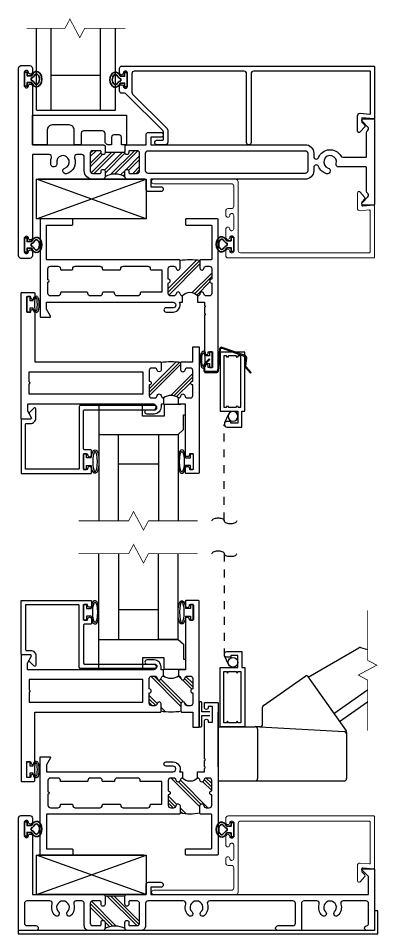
# Model space of a CAD drawing. Extents: x -138 to 168, y -127 to 80.
# Drawn here: x -15.88 to -11.33, y 9.76 to 21.35 of the extents above; entities that cross this region are included whole.
import ezdxf

# ---------------------------------------------------------------- set-up
doc = ezdxf.new("R2010")
doc.units = 0
doc.header["$MEASUREMENT"] = 0
doc.linetypes.add('HIDDEN', pattern=[0.375, 0.25, -0.125])
doc.layers.get('0').update_dxf_attribs({"linetype": 'CONTINUOUS'})
doc.layers.add('ALUM-RED', color=1, linetype='CONTINUOUS', lineweight=9)
doc.layers.add('PROFILE NUMBER', color=150, linetype='CONTINUOUS', lineweight=35)
for name, color, linetype in [('DIM', 7, 'CONTINUOUS'), ('FRAME', 1, 'CONTINUOUS'), ('GEOMETRY', 1, 'CONTINUOUS'), ('GLASS', 7, 'CONTINUOUS'), ('GLAZING', 7, 'CONTINUOUS'), ('MISC', 7, 'CONTINUOUS'), ('SCREEN', 5, 'CONTINUOUS'), ('SCREEN_CLIP', 7, 'CONTINUOUS'), ('SETTING_BLOCK', 4, 'CONTINUOUS'), ('TEXT', 7, 'CONTINUOUS'), ('VENT', 5, 'CONTINUOUS')]:
    doc.layers.add(name, color=color, linetype=linetype)

# ---------------------------------------------------------------- blocks, each defined once
blk = doc.blocks.new('3801 1 INCH GLASS STOP')
blk.add_lwpolyline([(2.741, 0.327, -0.414214), (2.769, 0.299, -0.414214), (2.741, 0.271), (2.669, 0.271, 0.414214), (2.659, 0.261), (2.659, 0.167, 0.198912), (2.668, 0.145), (3.128, -0.315, 0.198912), (3.15, -0.324), (3.183, -0.324, -0.414214), (3.214, -0.355), (3.214, -0.408, -0.414214), (3.189, -0.433, -0.399638), (3.164, -0.41, 0.400364), (3.139, -0.386, 0.414214), (3.114, -0.411), (3.114, -0.581, 0.414214), (3.139, -0.606), (3.139, -0.606, 0.399638), (3.164, -0.582, -0.399638), (3.189, -0.558, -0.414214), (3.214, -0.583), (3.214, -0.637, -0.414214), (3.183, -0.668), (-0.001, -0.668, -0.414214), (-0.011, -0.658), (-0.011, -0.01, -0.440011), (0, 0), (0.149, -0.013), (0.149, 0.04), (0.115, 0.074, -0.395486), (0.114, 0.102), (0.17, 0.165, -0.691708), (0.205, 0.152), (0.205, -0.04, -0.440011), (0.171, -0.071), (0.05, -0.061, 0.440011), (0.039, -0.071), (0.039, -0.593, 0.414214), (0.049, -0.603), (1.52, -0.603, 0.414214), (1.551, -0.572), (1.551, 0.299, -0.414214), (1.579, 0.327, -0.414214), (1.607, 0.299), (1.607, -0.572, 0.414214), (1.638, -0.603), (3.027, -0.603, 0.414214), (3.058, -0.572), (3.058, -0.337, 0.198912), (3.049, -0.315), (2.612, 0.122, -0.198912), (2.603, 0.144), (2.603, 0.296, -0.414214), (2.634, 0.327)], format="xyb", close=True)
blk = doc.blocks.new('3806 MULLION')
h = blk.add_hatch()
h.set_pattern_fill('ANSI32', color=256, scale=0.25, style=0)
h.set_pattern_definition([(45, (-1.96831, -4.979215), (-0.0662913, 0.0662913), []), (45, (-1.92411, -4.979215), (-0.0662913, 0.0662913), [])])
h.paths.add_polyline_path([(-1.369, 0.094, -0.414214), (-1.394, 0.118), (-1.394, 0.134, 0.414214), (-1.404, 0.144), (-1.5, 0.144, 0.414214), (-1.531, 0.113), (-1.531, -0.113, 0.414214), (-1.5, -0.143), (-1.404, -0.143, 0.414214), (-1.394, -0.133), (-1.394, -0.118, -0.414214), (-1.369, -0.094, -0.414214), (-1.344, -0.118), (-1.093, -0.118, -0.414214), (-1.068, -0.094, -0.414214), (-1.043, -0.118), (-1.043, -0.133, 0.414214), (-1.033, -0.143), (-0.937, -0.143, 0.414214), (-0.906, -0.113), (-0.906, 0.113, 0.414214), (-0.937, 0.144), (-1.033, 0.144, 0.414214), (-1.043, 0.134), (-1.043, 0.118, -0.414214), (-1.068, 0.094, -0.414214), (-1.093, 0.118), (-1.093, 0.188, -0.275826), (-1.344, 0.188), (-1.344, 0.118, -0.414214)])
for p, q in [((-1.344, -0.118), (-1.093, -0.118)), ((-1.344, -0.203), (-1.344, -0.133))]:
    blk.add_line(p, q)
for points in [[(-1.093, -0.133), (-1.093, -0.118, -0.414214), (-1.068, -0.094, -0.414214), (-1.043, -0.118), (-1.043, -0.133, 0.414214), (-1.033, -0.143), (-0.937, -0.143, 0.414214), (-0.906, -0.113), (-0.906, 0.113, 0.414214), (-0.937, 0.144), (-1.033, 0.144, 0.414214), (-1.043, 0.134), (-1.043, 0.118, -0.414214), (-1.068, 0.094, -0.414214), (-1.093, 0.118), (-1.093, 0.188, -0.414214), (-1.062, 0.219), (-0.937, 0.219, -0.414214), (-0.831, 0.113), (-0.831, -0.062, 0.414214), (-0.8, -0.094), (-0.738, -0.094, 0.517938), (-0.709, -0.052, -0.42659), (-0.608, 0.149, -0.510157), (-0.56, 0.113), (-0.56, 0.112, -0.323599), (-0.586, 0.077, 2.284894), (-0.483, 0.018, -0.323599), (-0.466, 0.058), (-0.465, 0.058, -0.510157), (-0.41, 0.035, -0.142368), (-0.415, -0.052, 0.517938), (-0.386, -0.094), (-0.175, -0.094), (-0.175, 0.91), (-0.175, 0.961, -0.414214), (-0.15, 0.986, -0.399638), (-0.125, 0.962, 0.399638), (-0.1, 0.939), (-0.1, 0.939, 0.414214), (-0.075, 0.964), (-0.075, 1.134, 0.414214), (-0.1, 1.159), (-0.1, 1.159, 0.399638), (-0.125, 1.135, -0.399638), (-0.15, 1.111), (-0.15, 1.111, -0.414214), (-0.175, 1.136), (-0.175, 1.188, -0.414214), (-0.144, 1.219), (-0.031, 1.219, -0.414214), (0, 1.188), (0, 0), (0, -1.188, -0.414214), (-0.031, -1.219), (-0.144, -1.219, -0.414214), (-0.175, -1.188), (-0.175, -1.136, -0.414214), (-0.15, -1.111), (-0.15, -1.111, -0.399638), (-0.125, -1.135, 0.399638), (-0.1, -1.159), (-0.1, -1.159, 0.414214), (-0.075, -1.133), (-0.075, -0.964, 0.414214), (-0.1, -0.938), (-0.1, -0.938, 0.399638), (-0.125, -0.962, -0.399638), (-0.15, -0.986, -0.414214), (-0.175, -0.961), (-0.175, -0.909), (-0.175, -0.219), (-1.078, -0.219), (-1.093, -0.203)], [(-3.625, -0.143, -0.414214), (-3.656, -0.113), (-3.656, 0.113, -0.414214), (-3.625, 0.144), (-1.637, 0.144, -0.414214), (-1.606, 0.113), (-1.606, -0.113, -0.414214), (-1.637, -0.143)]]:
    blk.add_lwpolyline(points, format="xyb", close=True)
blk.add_lwpolyline([(-1.344, -0.203), (-1.359, -0.219), (-1.612, -0.219), (-1.612, -0.344, -0.414214), (-1.643, -0.374), (-1.799, -0.374, -0.414214), (-1.83, -0.344, -0.414214), (-1.799, -0.312), (-1.674, -0.312), (-1.674, -0.219), (-3.625, -0.219, -0.414214), (-3.731, -0.113), (-3.731, -0.068, 0.414214), (-3.762, -0.037), (-3.764, -0.037, 0.308174), (-3.793, -0.057, -0.627979), (-4.073, -0.078, 0.267949), (-4.1, -0.062), (-4.39, -0.062, 0.414214), (-4.4, -0.072), (-4.4, -0.37, -0.237131), (-4.413, -0.395, 0.457629), (-4.416, -0.441), (-4.346, -0.511, -0.668179), (-4.36, -0.546), (-4.49, -0.546, -0.414214), (-4.5, -0.535), (-4.5, 0), (-4.5, 0.536, -0.414214), (-4.49, 0.546), (-4.36, 0.546, -0.668179), (-4.346, 0.511), (-4.416, 0.441, 0.457629), (-4.413, 0.395, -0.237131), (-4.4, 0.37), (-4.4, 0.073, 0.414214), (-4.39, 0.063), (-4.045, 0.063, -0.500407), (-4.016, 0.023, 2.386509), (-3.914, 0.077, -0.326072), (-3.94, 0.113, -0.502305), (-3.892, 0.149, -0.227368), (-3.793, 0.057, 0.308174), (-3.764, 0.038), (-3.762, 0.038, 0.414214), (-3.731, 0.069), (-3.731, 0.113, -0.414214), (-3.625, 0.219), (-1.674, 0.219), (-1.674, 0.313), (-1.799, 0.313, -0.414214), (-1.83, 0.344, -0.414214), (-1.799, 0.375), (-1.643, 0.375, -0.414214), (-1.612, 0.344), (-1.612, 0.228, 0.414214), (-1.602, 0.219), (-1.375, 0.219, -0.414214), (-1.344, 0.188), (-1.344, 0.118, -0.414214), (-1.369, 0.094, -0.414214), (-1.394, 0.118), (-1.394, 0.134, 0.414214), (-1.404, 0.144), (-1.5, 0.144, 0.414214), (-1.531, 0.113), (-1.531, -0.113, 0.414214), (-1.5, -0.143), (-1.404, -0.143, 0.414214), (-1.394, -0.133), (-1.394, -0.118, -0.414214), (-1.369, -0.094, -0.414214), (-1.344, -0.118), (-1.344, -0.133)], format="xyb")
blk.add_arc((-1.219, 0.398), 0.245, 239.1595, 300.8405)
blk = doc.blocks.new('05P19-BLOCK-OG')
h = blk.add_hatch()
h.set_pattern_fill('PLAST', angle=45, style=0)
h.paths.add_polyline_path([(0.006, 1.12, -1), (0.006, 1.17), (0.006, 1.302, 0.414214), (-0.025, 1.333), (-0.063, 1.333, 0.38311), (-0.094, 1.305, -0.947716), (-0.143, 1.308), (-0.143, 1.403, 0.081165), (-0.394, 1.403), (-0.394, 1.308, -0.947716), (-0.443, 1.305, 0.38311), (-0.474, 1.333), (-0.512, 1.333, 0.414214), (-0.544, 1.302), (-0.544, 1.17, -1), (-0.544, 1.12), (-0.544, 0.988, 0.414214), (-0.512, 0.957), (-0.474, 0.957, 0.38311), (-0.443, 0.985, -0.898027), (-0.394, 0.985, 0.009247), (-0.394, 0.984, 0.372543), (-0.363, 0.957, -0.436275), (-0.174, 0.957, 0.38311), (-0.143, 0.985, -0.898027), (-0.094, 0.985, 0.38311), (-0.063, 0.957), (-0.025, 0.957, 0.414214), (0.006, 0.988)])
for points in [[(-0.394, 0.984, -0.009247), (-0.394, 0.985, 0.898027), (-0.443, 0.985, -0.38311), (-0.474, 0.957), (-0.512, 0.957, -0.414214), (-0.544, 0.988), (-0.544, 1.12, 1), (-0.544, 1.17), (-0.544, 1.302, -0.414214), (-0.512, 1.333), (-0.474, 1.333, -0.38311), (-0.443, 1.305, 0.947716), (-0.394, 1.308), (-0.394, 1.403, 0.414214), (-0.404, 1.413), (-2.073, 1.413, -0.414214), (-2.084, 1.423), (-2.084, 1.852), (-1.761, 1.852, 0.414214), (-1.751, 1.862), (-1.751, 1.922, 0.414214), (-1.761, 1.932), (-2.154, 1.932, 0.414214), (-2.163, 1.922), (-2.163, 0.697, 0.414214), (-2.154, 0.687), (-2.042, 0.687, 0.57735), (-2.034, 0.702), (-2.084, 0.788), (-2.084, 0.877), (-0.483, 0.877, -1), (-0.483, 0.806), (-0.572, 0.806, 1), (-0.572, 0.752), (-0.483, 0.752, 0.536675), (-0.401, 0.877), (-0.363, 0.877), (-0.363, 0.957, -0.38311), (-0.394, 0.985)], [(-0.143, 0.984, 0.009247), (-0.143, 0.985, -0.38311), (-0.174, 0.957), (-0.174, 0.877), (-0.087, 0.877), (-0.087, 0.838, 0.317837), (-0.083, 0.833, -0.707107), (-0.083, 0.814, 0.317837), (-0.087, 0.81), (-0.087, 0.738, 0.317837), (-0.083, 0.733, -0.707107), (-0.083, 0.714, 0.317837), (-0.087, 0.71), (-0.087, 0.239, 1), (-0.037, 0.239), (-0.037, 0.25), (0.014, 0.25), (0.014, 0.05), (-0.037, 0.05), (-0.037, 0.064, 1), (-0.087, 0.064), (-0.087, 0.01, 0.414214), (-0.076, 0), (0.076, 0, 0.414214), (0.087, 0.01), (0.087, 1.922, 0.414214), (0.076, 1.932), (-0.316, 1.932, 0.414214), (-0.326, 1.922), (-0.326, 1.862, 0.414214), (-0.316, 1.852), (-0.003, 1.852, -0.414214), (0.006, 1.842), (0.006, 1.423, -0.414214), (-0.003, 1.413), (-0.134, 1.413, 0.414214), (-0.143, 1.403), (-0.143, 1.308, 0.947716), (-0.094, 1.305, -0.38311), (-0.063, 1.333), (-0.025, 1.333, -0.414214), (0.006, 1.302), (0.006, 1.17, 1), (0.006, 1.12), (0.006, 0.988, -0.414214), (-0.025, 0.957), (-0.063, 0.957, -0.38311), (-0.094, 0.985, 0.898027), (-0.143, 0.985)]]:
    blk.add_lwpolyline(points, format="xyb")
blk.add_lwpolyline([(-1.377, 0.988, -0.414214), (-1.408, 0.957), (-1.529, 0.957, -0.414214), (-1.56, 0.988), (-1.56, 0.992, 0.414214), (-1.569, 1.002), (-1.897, 1.002, 0.414214), (-1.907, 0.992), (-1.907, 0.988, -0.414214), (-1.938, 0.957), (-2.032, 0.957, -0.414214), (-2.064, 0.988), (-2.064, 1.132, 1), (-2.064, 1.162), (-2.064, 1.302, -0.414214), (-2.032, 1.333), (-1.938, 1.333, -0.414214), (-1.907, 1.302), (-1.907, 1.302), (-1.907, 1.298, 0.414214), (-1.897, 1.288), (-1.761, 1.288, 0.414214), (-1.751, 1.298), (-1.751, 1.302), (-1.751, 1.302, -0.414214), (-1.72, 1.333), (-1.408, 1.333, -0.414214), (-1.377, 1.302), (-1.377, 1.302), (-1.377, 1.298, 0.414214), (-1.367, 1.288), (-1.155, 1.288, 0.414214), (-1.145, 1.298), (-1.145, 1.302), (-1.145, 1.302, -0.414214), (-1.114, 1.333), (-0.802, 1.333, -0.414214), (-0.771, 1.302), (-0.771, 1.302), (-0.771, 1.298, 0.414214), (-0.761, 1.288), (-0.623, 1.288), (-0.623, 1.002), (-0.889, 1.002, 0.414214), (-0.898, 0.992), (-0.898, 0.988, -0.414214), (-0.93, 0.957), (-1.19, 0.957, -0.414214), (-1.221, 0.988), (-1.221, 0.992, 0.414214), (-1.23, 1.002), (-1.367, 1.002, 0.414214), (-1.377, 0.992)], format="xyb", close=True)
at = {"color": 7}
for centre, radius, start, end in [((-0.269, 0.638), 0.775, 80.7195, 99.2805), ((-0.269, 0.869), 0.129, 42.8591, 137.1409)]:
    blk.add_arc(centre, radius, start, end, dxfattribs=at)
blk = doc.blocks.new('05P11-Z-BAR')
h = blk.add_hatch()
h.set_pattern_fill('PLAST', angle=45, style=0)
h.set_pattern_definition([(45, (-0.3846, -1e-07), (-0.176777, 0.176777), []), (45, (-0.4067, 0.0221), (-0.176777, 0.176777), []), (45, (-0.4288, 0.0442), (-0.176777, 0.176777), [])])
h.paths.add_polyline_path([(0.006, 1.12, -0.414214), (-0.018, 1.145, -0.414214), (0.006, 1.17), (0.006, 1.302, 0.414214), (-0.025, 1.333), (-0.063, 1.333, 0.38311), (-0.094, 1.305, -0.947716), (-0.143, 1.308), (-0.143, 1.403, 0.087329), (-0.394, 1.403), (-0.394, 1.308, -1), (-0.443, 1.308, 0.352985), (-0.473, 1.333), (-0.512, 1.333, 0.414214), (-0.544, 1.302), (-0.544, 1.17, -0.414214), (-0.518, 1.145, -0.414214), (-0.544, 1.12), (-0.544, 0.988, 0.414214), (-0.512, 0.957), (-0.474, 0.957, 0.38311), (-0.443, 0.985, -0.898027), (-0.394, 0.985, 0.38311), (-0.363, 0.957, -0.325577), (-0.174, 0.957, 0.363634), (-0.143, 0.982, -0.947716), (-0.094, 0.985, 0.38311), (-0.063, 0.957), (-0.025, 0.957, 0.414214), (0.006, 0.988)])
blk.add_line((-0.087, 0.877), (-0.087, 0.877))
for points in [[(-2.164, 2.28, -0.414214), (-2.154, 2.29), (-2.001, 2.29, -0.414214), (-1.991, 2.28), (-1.991, 2.226, -1), (-2.041, 2.226), (-2.041, 2.23, 0.414214), (-2.051, 2.24), (-2.081, 2.24, 0.414214), (-2.091, 2.23), (-2.091, 2.05, 0.414214), (-2.081, 2.04), (-2.051, 2.04, 0.414214), (-2.041, 2.05), (-2.041, 2.051, -1), (-1.991, 2.051), (-1.991, 1.413), (-0.403, 1.413, -0.414214), (-0.394, 1.403), (-0.394, 1.306, -0.888834), (-0.443, 1.306, 0.377258), (-0.474, 1.333), (-0.512, 1.333, 0.414214), (-0.544, 1.302), (-0.544, 1.17, -1), (-0.544, 1.12), (-0.544, 0.988, 0.414214), (-0.512, 0.957), (-0.474, 0.957, 0.383109), (-0.443, 0.985, -0.898027), (-0.394, 0.985, 0.38311), (-0.363, 0.957), (-0.363, 0.877), (-0.394, 0.877), (-0.394, 0.842, -0.414214), (-0.483, 0.752), (-0.571, 0.752, -1), (-0.571, 0.806), (-0.486, 0.806, 0.859155), (-0.486, 0.877), (-2.074, 0.877, 0.414214), (-2.084, 0.867), (-2.084, 0.797, 0.131652), (-2.082, 0.792), (-2.035, 0.709, -0.577353), (-2.048, 0.687), (-2.154, 0.687, -0.414214), (-2.164, 0.697), (-2.164, 2.28)], [(-0.025, 0.957, 0.414214), (0.006, 0.988), (0.006, 1.12, -1), (0.006, 1.17), (0.006, 1.302, 0.414214), (-0.025, 1.333), (-0.063, 1.333, 0.38311), (-0.094, 1.305, -0.947716), (-0.143, 1.308), (-0.143, 1.403, -0.414214), (-0.133, 1.413), (0.006, 1.413), (0.006, 1.603), (0.086, 1.603), (0.086, 0.01, -0.414214), (0.077, 0), (-0.077, 0, -0.414214), (-0.087, 0.01), (-0.087, 0.064, -1), (-0.037, 0.064), (-0.037, 0.06, 0.414214), (-0.027, 0.05), (0.003, 0.05, 0.414214), (0.014, 0.06), (0.014, 0.24, 0.414214), (0.003, 0.25), (-0.027, 0.25, 0.414214), (-0.037, 0.24), (-0.037, 0.239, -1), (-0.087, 0.239), (-0.087, 0.877), (-0.174, 0.877), (-0.174, 0.957, 0.363634), (-0.143, 0.982, -0.947716), (-0.094, 0.985, 0.38311), (-0.063, 0.957), (-0.025, 0.957)]]:
    blk.add_lwpolyline(points, format="xyb")
blk.add_lwpolyline([(-2.063, 1.16), (-2.063, 1.288), (-0.623, 1.288), (-0.623, 1.002), (-2.063, 1.002), (-2.063, 1.129), (-2.048, 1.145)], close=True)
at = {"color": 7}
for centre, radius, start, end in [((-0.269, 0.638), 0.775, 80.7195, 99.2805), ((-0.269, 0.828), 0.16, 53.9319, 126.0681)]:
    blk.add_arc(centre, radius, start, end, dxfattribs=at)
blk = doc.blocks.new('*U103')
at = {"layer": 'GEOMETRY'}
blk.add_lwpolyline([(1.607, 19.51), (1.563, 19.51), (1.563, 19.458), (1.528, 19.458), (1.528, 19.658), (1.563, 19.658), (1.563, 19.605), (1.607, 19.605)], dxfattribs=at)
at = {"layer": 'GEOMETRY', "extrusion": (0, 0, -1)}
blk.add_ellipse((1.642, 19.558), major_axis=(0, 0.0875), ratio=0.216465, dxfattribs=at)
at = {"layer": 'GEOMETRY'}
blk.add_open_spline([(1.607, 19.605), (1.609, 19.62), (1.612, 19.632), (1.618, 19.649), (1.621, 19.656), (1.634, 19.663), (1.638, 19.664), (1.642, 19.664), (1.652, 19.664), (1.659, 19.658), (1.666, 19.649), (1.668, 19.644), (1.675, 19.624), (1.678, 19.606), (1.682, 19.545), (1.679, 19.499), (1.666, 19.466), (1.663, 19.46), (1.647, 19.45), (1.635, 19.451), (1.622, 19.46), (1.62, 19.465), (1.612, 19.479), (1.61, 19.491), (1.607, 19.507), (1.607, 19.509), (1.607, 19.51)], degree=3, knots=[5.253202, 5.253202, 5.253202, 5.253202, 5.797173, 5.797173, 6.160155, 6.160155, 6.283185, 6.283185, 6.283185, 6.559914, 6.559914, 6.836642, 6.836642, 7.54361, 7.54361, 8.941834, 8.941834, 9.296554, 9.296554, 9.572552, 9.572552, 9.848549, 9.848549, 10.398843, 10.398843, 10.454782, 10.454782, 10.454782, 10.454782], dxfattribs=at)
blk = doc.blocks.new('*U102')
at = {"layer": 'GEOMETRY'}
blk.add_lwpolyline([(1.45, 19.51), (1.493, 19.51), (1.493, 19.458), (1.528, 19.458), (1.528, 19.658), (1.493, 19.658), (1.493, 19.605), (1.45, 19.605)], dxfattribs=at)
blk.add_ellipse((1.415, 19.558), major_axis=(0, 0.0875), ratio=0.216465, dxfattribs=at)
blk.add_open_spline([(1.45, 19.605), (1.448, 19.62), (1.445, 19.632), (1.438, 19.649), (1.436, 19.656), (1.423, 19.663), (1.419, 19.664), (1.415, 19.664), (1.405, 19.664), (1.398, 19.658), (1.391, 19.649), (1.389, 19.644), (1.382, 19.624), (1.379, 19.606), (1.375, 19.545), (1.377, 19.499), (1.391, 19.466), (1.393, 19.46), (1.409, 19.45), (1.422, 19.451), (1.435, 19.46), (1.437, 19.465), (1.444, 19.479), (1.447, 19.491), (1.449, 19.507), (1.45, 19.509), (1.45, 19.51)], degree=3, knots=[5.253202, 5.253202, 5.253202, 5.253202, 5.797173, 5.797173, 6.160155, 6.160155, 6.283185, 6.283185, 6.283185, 6.559914, 6.559914, 6.836642, 6.836642, 7.54361, 7.54361, 8.941834, 8.941834, 9.296554, 9.296554, 9.572552, 9.572552, 9.848549, 9.848549, 10.398843, 10.398843, 10.454782, 10.454782, 10.454782, 10.454782], dxfattribs=at)
blk = doc.blocks.new('05P09-1in_GLASS_STOP')
for p, q in [((-1.338, 0.25), (-1.373, 0.25)), ((-1.373, 0.25), (-1.373, 0.05)), ((-1.338, 0.197), (-1.338, 0.25)), ((-0.022, 0.197), (-0.022, 0.25)), ((-0.022, 0.25), (0.013, 0.25)), ((0.013, 0.25), (0.013, 0.05)), ((-1.276, 0.197), (-1.338, 0.197)), ((-0.084, 0.197), (-0.022, 0.197)), ((-1.373, 0.05), (-1.338, 0.05)), ((-1.338, 0.05), (-1.338, 0.102)), ((-1.338, 0.102), (-1.276, 0.102)), ((-0.022, 0.102), (-0.084, 0.102)), ((-0.022, 0.05), (-0.022, 0.102)), ((0.013, 0.05), (-0.022, 0.05))]:
    blk.add_line(p, q)
blk.add_lwpolyline([(-2.035, 0.709, -0.57735), (-2.047, 0.687), (-2.153, 0.687, 0.414214), (-2.163, 0.677), (-2.163, 0), (-1.283, 0, 0.414214), (-1.273, 0.01), (-1.273, 0.062, 0.414214), (-1.298, 0.087, 0.435311), (-1.323, 0.061, -0.435311), (-1.333, 0.05), (-1.363, 0.05, -0.414214), (-1.373, 0.06), (-1.373, 0.24, -0.414214), (-1.363, 0.25), (-1.333, 0.25, -0.435311), (-1.323, 0.239, 0.435311), (-1.298, 0.212, 0.414214), (-1.273, 0.237), (-1.273, 0.29, 0.414214), (-1.283, 0.3), (-1.363, 0.3, -0.414214), (-1.373, 0.31), (-1.373, 0.795, -0.414214), (-1.363, 0.805), (-0.474, 0.805, 0.414214), (-0.447, 0.832), (-0.447, 0.833, 0.414214), (-0.474, 0.86), (-1.418, 0.86, 0.414214), (-1.428, 0.85), (-1.428, 0.065, -0.414214), (-1.438, 0.055), (-2.108, 0.055), (-2.108, 0.622, -0.414214), (-2.098, 0.632), (-2.047, 0.632, 0.414214), (-1.977, 0.702), (-1.977, 0.817, 0.668179), (-2.003, 0.828), (-2.058, 0.773, 0.339454), (-2.06, 0.755)], format="xyb", close=True)
at = {"extrusion": (0, 0, -1)}
blk.add_ellipse((-1.229, 0.15), major_axis=(0, 0.129), ratio=0.232303, dxfattribs=at)
blk.add_ellipse((-0.131, 0.15), major_axis=(0, 0.129), ratio=0.232303)
for points in [[(-1.276, 0.197), (-1.274, 0.219), (-1.271, 0.239), (-1.262, 0.269), (-1.258, 0.28), (-1.245, 0.294), (-1.237, 0.298), (-1.229, 0.298), (-1.218, 0.298), (-1.21, 0.292), (-1.201, 0.279), (-1.197, 0.272), (-1.187, 0.244), (-1.183, 0.215), (-1.178, 0.136), (-1.182, 0.085), (-1.194, 0.034), (-1.198, 0.022), (-1.214, 0.005), (-1.228, 0), (-1.249, 0.008), (-1.254, 0.016), (-1.262, 0.032), (-1.265, 0.041), (-1.272, 0.067), (-1.274, 0.084), (-1.276, 0.102)], [(-0.084, 0.197), (-0.086, 0.219), (-0.089, 0.239), (-0.098, 0.269), (-0.102, 0.28), (-0.115, 0.294), (-0.123, 0.298), (-0.131, 0.298), (-0.142, 0.298), (-0.15, 0.292), (-0.159, 0.279), (-0.163, 0.272), (-0.173, 0.244), (-0.177, 0.215), (-0.182, 0.136), (-0.178, 0.085), (-0.166, 0.034), (-0.162, 0.022), (-0.146, 0.005), (-0.132, 0), (-0.111, 0.008), (-0.106, 0.016), (-0.098, 0.032), (-0.095, 0.041), (-0.088, 0.067), (-0.086, 0.084), (-0.084, 0.102)]]:
    blk.add_open_spline(points, degree=3, knots=[5.075676, 5.075676, 5.075676, 5.075676, 5.596595, 5.596595, 6.055763, 6.055763, 6.283185, 6.283185, 6.283185, 6.572914, 6.572914, 6.862642, 6.862642, 7.608886, 7.608886, 8.676451, 8.676451, 9.18434, 9.18434, 9.518242, 9.518242, 9.852144, 9.852144, 10.186046, 10.186046, 10.631436, 10.631436, 10.631436, 10.631436])
blk = doc.blocks.new('114-FLAT_SCREEN')
blk.add_line((0.142, 0.603), (0.142, 0.602))
at = {"linetype": 'HIDDEN'}
blk.add_line((0.194, 0.481), (0.144, 0.59), dxfattribs=at)
blk.add_lwpolyline([(0.399, 0.442), (0.399, -0.307), (0.087, -0.307), (0.087, 0.442), (0.312, 0.442), (0.312, 0.593), (0.222, 0.593), (0.222, 0.572), (0.172, 0.572, -0.414214), (0.142, 0.602), (0.142, 0.613, -0.414214), (0.172, 0.643), (0.362, 0.643), (0.362, 0.442)], format="xyb", close=True)
blk.add_lwpolyline([(0.292, -0.257), (0.193, -0.257), (0.182, -0.237), (0.17, -0.257), (0.136, -0.257), (0.136, 0.392), (0.17, 0.392), (0.182, 0.372), (0.193, 0.392), (0.292, 0.392), (0.303, 0.372), (0.315, 0.392), (0.348, 0.392), (0.348, -0.257), (0.315, -0.257), (0.303, -0.237)], close=True)
blk.add_circle((0.25, 0.507), 0.0618)
blk = doc.blocks.new('A$C015561B5')
at = {"layer": 'SCREEN', "flags": 128}
for points in [[(0, 0.0093), (0.0003, 0.0076), (0.0013, 0.0059), (0.0029, 0.0044), (0.0051, 0.003), (0.0078, 0.0018), (0.0109, 0.0009), (0.0142, 0.0003), (0.0178, 0), (0.0214, 0), (0.025, 0.0003), (0.0283, 0.0009), (0.0314, 0.0018), (0.0341, 0.003), (0.0362, 0.0044), (0.0379, 0.0059), (0.0388, 0.0076), (0.0392, 0.0093)], [(0.0784, 0.0093), (0.078, 0.011), (0.077, 0.0126), (0.0754, 0.0142), (0.0732, 0.0155), (0.0706, 0.0167), (0.0675, 0.0176), (0.0641, 0.0182), (0.0606, 0.0185), (0.057, 0.0185), (0.0534, 0.0182), (0.05, 0.0176), (0.047, 0.0167), (0.0443, 0.0155), (0.0421, 0.0142), (0.0405, 0.0126), (0.0395, 0.011), (0.0392, 0.0093)]]:
    blk.add_lwpolyline(points, dxfattribs=at)
blk = doc.blocks.new('*U124')
at = {"layer": 'PROFILE NUMBER', "color": 5}
for p, q in [((-0.016, 0.092), (-0.013, 0.083)), ((-0.013, 0.083), (0.013, 0.083)), ((0.013, 0.083), (0.016, 0.092))]:
    blk.add_line(p, q, dxfattribs=at)
blk.add_lwpolyline([(-0.043, 0.091), (-0.043, 0.034), (-0.09, 0.034), (-0.09, 0), (0.09, 0), (0.09, 0.034), (0.043, 0.034), (0.043, 0.091)], dxfattribs=at)
for centre, start, end in [((-0.073, 0.071), 19.8289, 61.175), ((0.073, 0.071), 118.7633, 160.1945)]:
    blk.add_arc(centre, 0.06, start, end, dxfattribs=at)
blk.add_ellipse((0, 0.152), major_axis=(-0.0958, 0), ratio=0.712114, start_param=2.033109, end_param=7.391692, dxfattribs=at)
blk.add_open_spline([(0.044, 0.124), (0.053, 0.129), (0.059, 0.135), (0.069, 0.15), (0.068, 0.157), (0.049, 0.179), (0.027, 0.189), (-0.021, 0.191), (-0.045, 0.181), (-0.067, 0.16), (-0.068, 0.152), (-0.061, 0.137), (-0.054, 0.129), (-0.044, 0.124)], degree=3, knots=[2.2211, 2.2211, 2.2211, 2.2211, 2.727733, 2.727733, 3.7005, 3.7005, 4.673268, 4.673268, 5.646035, 5.646035, 6.618803, 6.618803, 7.203997, 7.203997, 7.203997, 7.203997], dxfattribs=at)
blk = doc.blocks.new('*U127')
at = {"layer": 'PROFILE NUMBER', "color": 5}
for p, q in [((-0.016, 0.092), (-0.013, 0.083)), ((-0.013, 0.083), (0.013, 0.083)), ((0.013, 0.083), (0.016, 0.092))]:
    blk.add_line(p, q, dxfattribs=at)
blk.add_lwpolyline([(-0.043, 0.091), (-0.043, 0.034), (-0.09, 0.034), (-0.09, 0), (0.09, 0), (0.09, 0.034), (0.043, 0.034), (0.043, 0.091)], dxfattribs=at)
for centre, start, end in [((-0.073, 0.071), 19.8289, 61.175), ((0.073, 0.071), 118.7633, 160.1945)]:
    blk.add_arc(centre, 0.06, start, end, dxfattribs=at)
blk.add_ellipse((0, 0.152), major_axis=(-0.0958, 0), ratio=0.712114, start_param=2.033109, end_param=7.391692, dxfattribs=at)
blk.add_open_spline([(0.044, 0.124), (0.053, 0.129), (0.059, 0.135), (0.069, 0.15), (0.068, 0.157), (0.049, 0.179), (0.027, 0.189), (-0.021, 0.191), (-0.045, 0.181), (-0.067, 0.16), (-0.068, 0.152), (-0.061, 0.137), (-0.054, 0.129), (-0.044, 0.124)], degree=3, knots=[2.2211, 2.2211, 2.2211, 2.2211, 2.727733, 2.727733, 3.7005, 3.7005, 4.673268, 4.673268, 5.646035, 5.646035, 6.618803, 6.618803, 7.203997, 7.203997, 7.203997, 7.203997], dxfattribs=at)
blk = doc.blocks.new('*U129')
at = {"layer": 'PROFILE NUMBER', "color": 5}
for p, q in [((-0.016, 0.092), (-0.013, 0.083)), ((-0.013, 0.083), (0.013, 0.083)), ((0.013, 0.083), (0.016, 0.092))]:
    blk.add_line(p, q, dxfattribs=at)
blk.add_lwpolyline([(-0.043, 0.091), (-0.043, 0.034), (-0.09, 0.034), (-0.09, 0), (0.09, 0), (0.09, 0.034), (0.043, 0.034), (0.043, 0.091)], dxfattribs=at)
for centre, start, end in [((-0.073, 0.071), 19.8289, 61.175), ((0.073, 0.071), 118.7633, 160.1945)]:
    blk.add_arc(centre, 0.06, start, end, dxfattribs=at)
blk.add_ellipse((0, 0.152), major_axis=(-0.0958, 0), ratio=0.712114, start_param=2.033109, end_param=7.391692, dxfattribs=at)
blk.add_open_spline([(0.044, 0.124), (0.053, 0.129), (0.059, 0.135), (0.069, 0.15), (0.068, 0.157), (0.049, 0.179), (0.027, 0.189), (-0.021, 0.191), (-0.045, 0.181), (-0.067, 0.16), (-0.068, 0.152), (-0.061, 0.137), (-0.054, 0.129), (-0.044, 0.124)], degree=3, knots=[2.2211, 2.2211, 2.2211, 2.2211, 2.727733, 2.727733, 3.7005, 3.7005, 4.673268, 4.673268, 5.646035, 5.646035, 6.618803, 6.618803, 7.203997, 7.203997, 7.203997, 7.203997], dxfattribs=at)
blk = doc.blocks.new('*U126')
at = {"layer": 'PROFILE NUMBER', "color": 5}
for p, q in [((-0.016, 0.092), (-0.013, 0.083)), ((-0.013, 0.083), (0.013, 0.083)), ((0.013, 0.083), (0.016, 0.092))]:
    blk.add_line(p, q, dxfattribs=at)
blk.add_lwpolyline([(-0.043, 0.091), (-0.043, 0.034), (-0.09, 0.034), (-0.09, 0), (0.09, 0), (0.09, 0.034), (0.043, 0.034), (0.043, 0.091)], dxfattribs=at)
for centre, start, end in [((-0.073, 0.071), 19.8289, 61.175), ((0.073, 0.071), 118.7633, 160.1945)]:
    blk.add_arc(centre, 0.06, start, end, dxfattribs=at)
blk.add_ellipse((0, 0.152), major_axis=(-0.0958, 0), ratio=0.712114, start_param=2.033109, end_param=7.391692, dxfattribs=at)
blk.add_open_spline([(0.044, 0.124), (0.053, 0.129), (0.059, 0.135), (0.069, 0.15), (0.068, 0.157), (0.049, 0.179), (0.027, 0.189), (-0.021, 0.191), (-0.045, 0.181), (-0.067, 0.16), (-0.068, 0.152), (-0.061, 0.137), (-0.054, 0.129), (-0.044, 0.124)], degree=3, knots=[2.2211, 2.2211, 2.2211, 2.2211, 2.727733, 2.727733, 3.7005, 3.7005, 4.673268, 4.673268, 5.646035, 5.646035, 6.618803, 6.618803, 7.203997, 7.203997, 7.203997, 7.203997], dxfattribs=at)
blk = doc.blocks.new('*U125')
at = {"layer": 'PROFILE NUMBER', "color": 5}
for p, q in [((-0.016, 0.092), (-0.013, 0.083)), ((-0.013, 0.083), (0.013, 0.083)), ((0.013, 0.083), (0.016, 0.092))]:
    blk.add_line(p, q, dxfattribs=at)
blk.add_lwpolyline([(-0.043, 0.091), (-0.043, 0.034), (-0.09, 0.034), (-0.09, 0), (0.09, 0), (0.09, 0.034), (0.043, 0.034), (0.043, 0.091)], dxfattribs=at)
for centre, start, end in [((-0.073, 0.071), 19.8289, 61.175), ((0.073, 0.071), 118.7633, 160.1945)]:
    blk.add_arc(centre, 0.06, start, end, dxfattribs=at)
blk.add_ellipse((0, 0.152), major_axis=(-0.0958, 0), ratio=0.712114, start_param=2.033109, end_param=7.391692, dxfattribs=at)
blk.add_open_spline([(0.044, 0.124), (0.053, 0.129), (0.059, 0.135), (0.069, 0.15), (0.068, 0.157), (0.049, 0.179), (0.027, 0.189), (-0.021, 0.191), (-0.045, 0.181), (-0.067, 0.16), (-0.068, 0.152), (-0.061, 0.137), (-0.054, 0.129), (-0.044, 0.124)], degree=3, knots=[2.2211, 2.2211, 2.2211, 2.2211, 2.727733, 2.727733, 3.7005, 3.7005, 4.673268, 4.673268, 5.646035, 5.646035, 6.618803, 6.618803, 7.203997, 7.203997, 7.203997, 7.203997], dxfattribs=at)
blk = doc.blocks.new('*U128')
at = {"layer": 'PROFILE NUMBER', "color": 5}
for p, q in [((-0.016, 0.092), (-0.013, 0.083)), ((-0.013, 0.083), (0.013, 0.083)), ((0.013, 0.083), (0.016, 0.092))]:
    blk.add_line(p, q, dxfattribs=at)
blk.add_lwpolyline([(-0.043, 0.091), (-0.043, 0.034), (-0.09, 0.034), (-0.09, 0), (0.09, 0), (0.09, 0.034), (0.043, 0.034), (0.043, 0.091)], dxfattribs=at)
for centre, start, end in [((-0.073, 0.071), 19.8289, 61.175), ((0.073, 0.071), 118.7633, 160.1945)]:
    blk.add_arc(centre, 0.06, start, end, dxfattribs=at)
blk.add_ellipse((0, 0.152), major_axis=(-0.0958, 0), ratio=0.712114, start_param=2.033109, end_param=7.391692, dxfattribs=at)
blk.add_open_spline([(0.044, 0.124), (0.053, 0.129), (0.059, 0.135), (0.069, 0.15), (0.068, 0.157), (0.049, 0.179), (0.027, 0.189), (-0.021, 0.191), (-0.045, 0.181), (-0.067, 0.16), (-0.068, 0.152), (-0.061, 0.137), (-0.054, 0.129), (-0.044, 0.124)], degree=3, knots=[2.2211, 2.2211, 2.2211, 2.2211, 2.727733, 2.727733, 3.7005, 3.7005, 4.673268, 4.673268, 5.646035, 5.646035, 6.618803, 6.618803, 7.203997, 7.203997, 7.203997, 7.203997], dxfattribs=at)
blk = doc.blocks.new('3809 BLOCK FRAME')
h = blk.add_hatch()
h.set_pattern_fill('PLAST', color=256, angle=45, style=0)
h.set_pattern_definition([(45, (-4.25098, -6.643), (-0.176777, 0.176777), []), (45, (-4.27308, -6.6209), (-0.176777, 0.176777), []), (45, (-4.29517, -6.5988), (-0.176777, 0.176777), [])])
edge = h.paths.add_edge_path()
edge.add_arc((-0.937, 0.093), 0.031, 270, 360, ccw=False)
edge.add_line((-0.937, 0.062), (-1.033, 0.062))
edge.add_arc((-1.033, 0.072), 0.01, 180, 270, ccw=False)
edge.add_line((-1.043, 0.072), (-1.043, 0.103))
edge.add_arc((-1.068, 0.103), 0.025, 360, 450)
edge.add_arc((-1.068, 0.103), 0.025, 90, 180)
edge.add_line((-1.093, 0.103), (-1.093, 0.031))
edge.add_arc((-1.218, -0.221), 0.281, 63.5092, 116.4908)
edge.add_line((-1.344, 0.031), (-1.344, 0.103))
edge.add_arc((-1.369, 0.103), 0.025, 0, 90)
edge.add_arc((-1.369, 0.103), 0.025, 90, 180)
edge.add_line((-1.394, 0.103), (-1.394, 0.072))
edge.add_arc((-1.404, 0.072), 0.01, 270, 360, ccw=False)
edge.add_line((-1.404, 0.062), (-1.5, 0.062))
edge.add_arc((-1.5, 0.093), 0.031, 180, 270, ccw=False)
edge.add_line((-1.531, 0.093), (-1.531, 0.343))
edge.add_arc((-1.5, 0.343), 0.031, 90, 180, ccw=False)
edge.add_line((-1.5, 0.374), (-1.404, 0.374))
edge.add_arc((-1.404, 0.364), 0.01, 0, 90, ccw=False)
edge.add_line((-1.394, 0.364), (-1.394, 0.333))
edge.add_arc((-1.369, 0.333), 0.025, 180, 270)
edge.add_arc((-1.369, 0.333), 0.025, 270, 360)
edge.add_line((-1.344, 0.333), (-1.344, 0.439))
edge.add_line((-1.344, 0.439), (-1.093, 0.439))
edge.add_line((-1.093, 0.439), (-1.093, 0.333))
edge.add_arc((-1.068, 0.333), 0.025, 180, 270)
edge.add_arc((-1.068, 0.333), 0.025, 270, 360)
edge.add_line((-1.043, 0.333), (-1.043, 0.364))
edge.add_arc((-1.033, 0.364), 0.01, 90, 180, ccw=False)
edge.add_line((-1.033, 0.374), (-0.937, 0.374))
edge.add_arc((-0.937, 0.343), 0.031, 0, 90, ccw=False)
edge.add_line((-0.906, 0.343), (-0.906, 0.093))
blk.add_line((-1.093, 0.439), (-1.344, 0.439))
for points in [[(-1.093, 0.439), (-1.093, 0.333, 0.414214), (-1.068, 0.308, 0.414214), (-1.043, 0.333), (-1.043, 0.364, -0.414214), (-1.033, 0.374), (-0.937, 0.374, -0.414214), (-0.906, 0.343), (-0.906, 0.093, -0.414214), (-0.937, 0.062), (-1.033, 0.062, -0.414214), (-1.043, 0.072), (-1.043, 0.103, 0.414214), (-1.068, 0.128), (-1.068, 0.128, 0.414214), (-1.093, 0.103), (-1.093, 0.031, 0.414214), (-1.062, 0), (-0.893, 0, 0.414214), (-0.831, 0.062), (-0.831, 0.343, -0.414214), (-0.8, 0.374), (-0.729, 0.374, -0.5024), (-0.699, 0.334, 0.280293), (-0.661, 0.19, 0.498955), (-0.613, 0.198), (-0.613, 0.198, 0.334263), (-0.618, 0.235, -2.470836), (-0.506, 0.235, 0.334263), (-0.511, 0.198, 0.498955), (-0.463, 0.19, 0.280293), (-0.425, 0.334, -0.5024), (-0.395, 0.374), (-0.106, 0.374, -0.414214), (-0.075, 0.343), (-0.075, 0.093, -0.414214), (-0.106, 0.062), (-0.219, 0.062, 0.414214), (-0.25, 0.031, 0.414214), (-0.219, 0), (0, 0), (0, 1.423, 0.414214), (-0.031, 1.454), (-0.144, 1.454, 0.414214), (-0.175, 1.423), (-0.175, 1.371, 0.414214), (-0.15, 1.346), (-0.15, 1.346, 0.399638), (-0.125, 1.37, -0.399638), (-0.1, 1.394), (-0.1, 1.394, -0.414214), (-0.075, 1.369), (-0.075, 1.199, -0.414214), (-0.1, 1.174), (-0.1, 1.174, -0.399638), (-0.125, 1.198, 0.399638), (-0.15, 1.221, 0.414214), (-0.175, 1.196), (-0.175, 0.464, -0.414214), (-0.185, 0.454), (-1.078, 0.454), (-1.093, 0.439)], [(-1.344, 0.439), (-1.344, 0.439), (-1.359, 0.454), (-1.612, 0.454), (-1.612, 0.579, 0.414214), (-1.643, 0.61), (-1.799, 0.61, 0.414214), (-1.83, 0.579, 0.414214), (-1.799, 0.548), (-1.674, 0.548), (-1.674, 0.454), (-4.425, 0.454), (-4.425, 0.678, -0.198912), (-4.422, 0.685), (-4.343, 0.764, 0.668179), (-4.35, 0.781), (-4.49, 0.781, 0.414214), (-4.5, 0.771), (-4.5, 0.01, 0.414214), (-4.49, 0), (-4.406, 0, 0.414214), (-4.375, 0.031, 0.358249), (-4.4, 0.061, -0.358249), (-4.425, 0.092), (-4.425, 0.343, -0.414214), (-4.394, 0.374), (-4.105, 0.374, -0.5024), (-4.075, 0.334, 0.280293), (-4.037, 0.19, 0.498955), (-3.989, 0.198, 0.334263), (-3.994, 0.235, -2.470836), (-3.882, 0.235, 0.334263), (-3.887, 0.198, 0.498955), (-3.839, 0.19, 0.280293), (-3.801, 0.334, -0.5024), (-3.771, 0.374), (-3.606, 0.374, -0.414214), (-3.575, 0.343), (-3.575, 0), (-3.281, 0, 0.414214), (-3.25, 0.031, 0.414214), (-3.281, 0.062), (-3.469, 0.062, -0.414214), (-3.5, 0.093), (-3.5, 0.343, -0.414214), (-3.469, 0.374), (-2.417, 0.374, -0.5024), (-2.387, 0.334, 0.280293), (-2.349, 0.19, 0.498955), (-2.301, 0.198, 0.334263), (-2.306, 0.235, -2.470836), (-2.194, 0.235, 0.334263), (-2.199, 0.198, 0.498955), (-2.151, 0.19, 0.280293), (-2.113, 0.334, -0.5024), (-2.083, 0.374), (-1.637, 0.374, -0.414214), (-1.606, 0.343), (-1.606, 0.062, 0.414214), (-1.544, 0), (-1.375, 0, 0.414214), (-1.344, 0.031), (-1.344, 0.103, 0.414214), (-1.369, 0.128, 0.414214), (-1.394, 0.103), (-1.394, 0.072, -0.414214), (-1.404, 0.062), (-1.5, 0.062, -0.414214), (-1.531, 0.093), (-1.531, 0.343, -0.414214), (-1.5, 0.374), (-1.404, 0.374, -0.414214), (-1.394, 0.364), (-1.394, 0.333, 0.414214), (-1.369, 0.308, 0.414214), (-1.344, 0.333), (-1.344, 0.439)]]:
    blk.add_lwpolyline(points, format="xyb")
blk.add_arc((-1.218, -0.221), 0.281, 63.5092, 116.4908)

msp = doc.modelspace()

# ---------------------------------------------------------------- linework, layer by layer
for p, q in [((-15.648, 20.184), (-14.648, 20.184)), ((-12.211, 13.012), (-11.573, 13.381)), ((-11.55, 13.384), (-11.462, 13.361)), ((-12.776, 12.654), (-12.242, 13.029)), ((-12.22, 13.025), (-11.733, 12.33)), ((-11.888, 12.552), (-11.462, 12.851)), ((-12.789, 12.414), (-12.789, 12.629)), ((-11.817, 12.449), (-11.462, 12.698)), ((-13.352, 11.878), (-13.352, 12.566)), ((-13.352, 12.384), (-12.883, 12.384)), ((-12.852, 12.384), (-12.883, 12.384)), ((-12.822, 12.382), (-12.852, 12.384)), ((-12.852, 12.353), (-12.852, 11.728)), ((-12.822, 12.382), (-11.756, 12.323)), ((-11.727, 12.312), (-11.727, 11.728)), ((-12.883, 11.696), (-13.352, 11.696)), ((-11.758, 11.696), (-12.883, 11.696))]:
    msp.add_line(p, q)
for centre, radius, start, end in [((-11.558, 13.354), 0.0312, 75, 120.0463), ((-12.233, 13.016), 0.0156, 35.0463, 125.0463), ((-12.758, 12.629), 0.0313, 125.0463, 180), ((-12.821, 12.414), 0.0313, 266.8202, 0), ((-12.883, 12.353), 0.0312, 0, 90), ((-11.758, 12.292), 0.0312, 0, 86.8202), ((-11.758, 12.312), 0.0312, 0, 35.0463), ((-12.883, 11.728), 0.0312, 270, 0), ((-11.758, 11.728), 0.0312, 270, 0)]:
    msp.add_arc(centre, radius, start, end)
at = {"layer": 'ALUM-RED'}
for points in [[(-13.204, 18.4, 0.975), (-13.154, 18.401), (-13.154, 18.571, 0.975), (-13.204, 18.572, -0.975), (-13.254, 18.574), (-13.254, 18.679, -0.975), (-13.204, 18.681, 0.975), (-13.154, 18.682), (-13.154, 18.852, 0.975), (-13.204, 18.853, -0.975), (-13.254, 18.855), (-13.254, 18.908, -0.414214), (-13.223, 18.939), (-13.185, 18.939, 0.414214), (-13.154, 18.97), (-13.154, 19.222, 0.414214), (-13.185, 19.253), (-14.165, 19.253, -1), (-14.165, 19.309), (-13.129, 19.309, -0.414214), (-13.098, 19.278), (-13.098, 18.41, 0.414214), (-13.067, 18.379), (-11.44, 18.379, 0.414214), (-11.43, 18.389), (-11.43, 18.911, 0.440011), (-11.441, 18.921), (-11.557, 18.911, -0.440011), (-11.59, 18.942), (-11.59, 19.134, -0.691708), (-11.555, 19.147), (-11.499, 19.083, -0.395486), (-11.5, 19.056), (-11.531, 19.025, 0.198912), (-11.534, 19.018), (-11.534, 18.98, 0.440011), (-11.524, 18.97), (-11.385, 18.982, -0.440011), (-11.374, 18.972), (-11.374, 18.324, -0.414214), (-11.384, 18.314), (-13.223, 18.314, -0.414214), (-13.254, 18.345), (-13.254, 18.398, -0.975)], [(-13.204, 11.168, -0.975), (-13.154, 11.167), (-13.154, 10.997, -0.975), (-13.204, 10.996, 0.975), (-13.254, 10.994), (-13.254, 10.889, 0.975), (-13.204, 10.887, -0.975), (-13.154, 10.886), (-13.154, 10.716, -0.975), (-13.204, 10.715, 0.975), (-13.254, 10.713), (-13.254, 10.66, 0.414214), (-13.223, 10.629), (-13.185, 10.629, -0.414214), (-13.154, 10.598), (-13.154, 10.346, -0.414214), (-13.185, 10.315), (-14.165, 10.315, 1), (-14.165, 10.259), (-13.129, 10.259, 0.414214), (-13.098, 10.29), (-13.098, 11.158, -0.414214), (-13.067, 11.189), (-11.44, 11.189, -0.414214), (-11.43, 11.179), (-11.43, 10.657, -0.440011), (-11.441, 10.647), (-11.557, 10.657, 0.440011), (-11.59, 10.626), (-11.59, 10.434, 0.691708), (-11.555, 10.421), (-11.499, 10.484, 0.395486), (-11.5, 10.512), (-11.531, 10.543, -0.198912), (-11.534, 10.55), (-11.534, 10.588, -0.440011), (-11.524, 10.598), (-11.385, 10.586, 0.440011), (-11.374, 10.596), (-11.374, 11.244, 0.414214), (-11.384, 11.254), (-13.223, 11.254, 0.414214), (-13.254, 11.223), (-13.254, 11.17, 0.975)]]:
    msp.add_lwpolyline(points, format="xyb", close=True, dxfattribs=at)
at = {"layer": 'GLASS'}
for p, q in [((-15.648, 20.184), (-15.648, 21.218)), ((-15.461, 20.184), (-15.461, 21.218)), ((-14.836, 20.184), (-14.836, 21.218)), ((-14.648, 20.184), (-14.648, 21.218)), ((-14.836, 20.621), (-15.461, 20.621)), ((-14.262, 18.809), (-15.648, 19.309)), ((-15.648, 18.809), (-14.262, 19.309)), ((-15.648, 18.809), (-15.648, 19.309)), ((-15.648, 19.309), (-14.262, 19.309)), ((-14.293, 19.309), (-15.626, 19.309)), ((-14.262, 19.309), (-14.262, 18.809)), ((-14.262, 18.809), (-15.648, 18.809)), ((-14.262, 10.259), (-15.648, 10.759)), ((-15.648, 10.259), (-14.262, 10.759)), ((-15.648, 10.259), (-15.648, 10.759)), ((-15.648, 10.759), (-14.262, 10.759)), ((-14.293, 10.759), (-15.626, 10.759)), ((-14.262, 10.759), (-14.262, 10.259)), ((-14.262, 10.259), (-15.648, 10.259))]:
    msp.add_line(p, q, dxfattribs=at)
at = {"layer": 'GLASS', "linetype": 'Continuous'}
for p, q in [((-14.858, 16.082), (-14.858, 14.988)), ((-14.609, 14.988), (-14.609, 16.082)), ((-14.106, 16.082), (-14.106, 14.988)), ((-13.858, 16.082), (-13.858, 14.988)), ((-14.106, 15.707), (-14.609, 15.707)), ((-14.858, 13.486), (-14.858, 14.572)), ((-14.609, 14.572), (-14.609, 13.486)), ((-14.106, 13.486), (-14.106, 14.572)), ((-13.858, 13.486), (-13.858, 14.572)), ((-14.106, 13.861), (-14.609, 13.861))]:
    msp.add_line(p, q, dxfattribs=at)
at = {"layer": 'GLASS', "const_width": 0.0094}
for points in [[(-15.113, 14.988), (-14.482, 14.988), (-14.42, 15.106), (-14.295, 14.871), (-14.232, 14.988), (-13.608, 14.988)], [(-15.113, 14.572), (-14.482, 14.572), (-14.42, 14.689), (-14.295, 14.454), (-14.232, 14.572), (-13.608, 14.572)], [(-11.462, 13.856), (-11.462, 13.224), (-11.345, 13.162), (-11.58, 13.037), (-11.462, 12.974), (-11.462, 12.333)]]:
    msp.add_lwpolyline(points, dxfattribs=at)
at = {"layer": 'GLAZING', "const_width": 0.0094}
for points in [[(-15.288, 21.218), (-15.225, 21.336), (-15.1, 21.101), (-15.038, 21.218), (-14.523, 21.218)], [(-15.773, 21.218), (-15.288, 21.218)]]:
    msp.add_lwpolyline(points, dxfattribs=at)
at = {"layer": 'MISC'}
msp.add_line((-13.858, 13.486), (-14.106, 13.486), dxfattribs=at)
for points in [[(-13.821, 16.459), (-14.033, 16.459), (-14.033, 16.313), (-14.305, 16.313), (-14.305, 16.459), (-14.858, 16.459), (-14.858, 16.082), (-13.858, 16.082), (-13.788, 16.142), (-13.788, 16.329), (-13.764, 16.329)], [(-13.764, 13.109), (-14.033, 13.109), (-14.033, 13.255), (-14.305, 13.255), (-14.305, 13.109), (-14.858, 13.109), (-14.858, 13.486), (-13.858, 13.486), (-13.788, 13.426), (-13.788, 13.239), (-13.764, 13.239)]]:
    msp.add_lwpolyline(points, dxfattribs=at)
at = {"layer": 'MISC', "linetype": 'Continuous'}
msp.add_lwpolyline([(-13.789, 13.239), (-13.764, 13.239)], dxfattribs=at)
for points in [[(-13.456, 12.573), (-13.558, 12.573), (-13.558, 12.689, 0.414214), (-13.568, 12.699), (-13.581, 12.699, 0.414214), (-13.591, 12.689), (-13.591, 12.393, 0.414214), (-13.581, 12.383)], [(-13.581, 12.383), (-13.568, 12.383, 0.414214), (-13.558, 12.393), (-13.558, 12.526), (-13.456, 12.526)]]:
    msp.add_lwpolyline(points, format="xyb", dxfattribs=at)
at = {"layer": 'MISC'}
msp.add_lwpolyline([(-15.877, 9.805), (-15.877, 9.765), (-11.334, 9.765), (-11.334, 10.055), (-11.374, 10.055), (-11.374, 9.805)], close=True, dxfattribs=at)
at = {"layer": 'SCREEN', "linetype": 'HIDDEN', "ltscale": 0.25}
for p, q in [((-13.273, 14.992), (-13.273, 16.209)), ((-13.273, 14.572), (-13.273, 13.293))]:
    msp.add_line(p, q, dxfattribs=at)
at = {"layer": 'SCREEN_CLIP'}
msp.add_lwpolyline([(-13.509, 16.877, -0.414214), (-13.519, 16.887), (-13.519, 16.963, -0.198912), (-13.516, 16.97), (-13.455, 17.031), (-13.464, 17.039), (-13.525, 16.978, 0.198912), (-13.531, 16.963), (-13.531, 16.887, 0.414214), (-13.509, 16.865), (-13.368, 16.865, 0.388879), (-13.346, 16.885), (-13.322, 17.159, -0.493145), (-13.302, 17.172), (-13.012, 17.067, -0.339454), (-13.002, 17.051), (-13.011, 16.946, 0.198912), (-13.006, 16.93), (-12.944, 16.857), (-12.935, 16.864), (-12.997, 16.938, -0.198912), (-12.999, 16.945), (-12.99, 17.05, 0.339454), (-13.007, 17.078), (-13.298, 17.183, 0.493145), (-13.334, 17.16), (-13.358, 16.886, -0.388879), (-13.368, 16.877)], format="xyb", close=True, dxfattribs=at)
at = {"layer": 'SETTING_BLOCK', "color": 7}
msp.add_lwpolyline([(-14.781, 19.793), (-14.781, 19.891, 0.414214), (-14.811, 19.921), (-15.051, 19.921, 0.414214), (-15.081, 19.891), (-15.081, 19.746), (-15.171, 19.746), (-15.171, 19.934, 0.414214), (-15.233, 19.996), (-15.449, 19.996, 0.414214), (-15.511, 19.934), (-15.511, 19.746), (-15.699, 19.746), (-15.699, 20.121), (-14.511, 20.121), (-14.511, 19.746), (-14.574, 19.746), (-14.574, 19.841, 0.414214), (-14.604, 19.871), (-14.669, 19.871, 0.414214), (-14.699, 19.841), (-14.699, 19.746), (-14.734, 19.746, -0.414214)], format="xyb", close=True, dxfattribs=at)

# ---------------------------------------------------------------- block references
at = {"layer": 'DIM'}
for name, p in [('*U103', (-17.296, -1.831)), ('*U102', (-14.953, -2.531)), ('*U103', (-17.296, -7.716))]:
    msp.add_blockref(name, p, dxfattribs=at)
at = {"layer": 'FRAME', "rotation": 180}
for name, p in [('3806 MULLION', (-15.874, 19.528)), ('3801 1 INCH GLASS STOP', (-11.384, 20.073))]:
    msp.add_blockref(name, p, dxfattribs=at)
at = {"layer": 'FRAME'}
msp.add_blockref('05P19-BLOCK-OG', (-13.438, 16.877), dxfattribs=at)
at = {"layer": 'FRAME', "xscale": -1, "rotation": 180}
msp.add_blockref('05P19-BLOCK-OG', (-13.438, 12.691), dxfattribs=at)
at = {"layer": 'FRAME', "xscale": -1}
msp.add_blockref('3809 BLOCK FRAME', (-15.874, 9.805), dxfattribs=at)
at = {"layer": 'SCREEN', "xscale": -1, "rotation": 180}
msp.add_blockref('114-FLAT_SCREEN', (-13.414, 16.817), dxfattribs=at)
at = {"layer": 'SCREEN', "xscale": -4, "yscale": 4, "zscale": 4}
for p in [(-13.116, 14.951), (-13.116, 14.535)]:
    msp.add_blockref('A$C015561B5', p, dxfattribs=at)
at = {"layer": 'SCREEN'}
msp.add_blockref('114-FLAT_SCREEN', (-13.414, 12.691), dxfattribs=at)
at = {"layer": 'TEXT', "rotation": 270}
for name, p in [('*U126', (-15.799, 20.576)), ('*U127', (-15.799, 18.479)), ('*U128', (-15.799, 11.089))]:
    msp.add_blockref(name, p, dxfattribs=at)
at = {"layer": 'TEXT', "xscale": -1, "rotation": 90}
for name, p in [('*U129', (-14.499, 20.569)), ('*U124', (-13.154, 18.486)), ('*U125', (-13.154, 11.082))]:
    msp.add_blockref(name, p, dxfattribs=at)
at = {"layer": 'VENT'}
for name in ['05P11-Z-BAR', '05P09-1in_GLASS_STOP']:
    msp.add_blockref(name, (-13.678, 15.587), dxfattribs=at)
at = {"layer": 'VENT', "xscale": -1, "rotation": 180}
for name in ['05P09-1in_GLASS_STOP', '05P11-Z-BAR']:
    msp.add_blockref(name, (-13.678, 13.981), dxfattribs=at)

doc.saveas('drawing.dxf')
